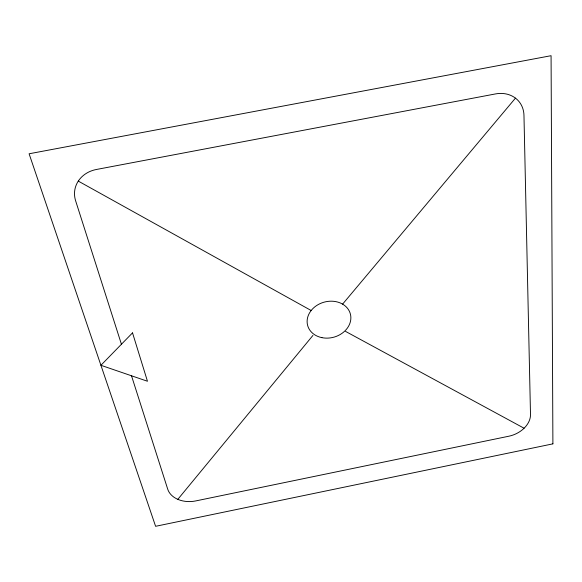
<?xml version="1.0" encoding="UTF-8"?>
<svg xmlns="http://www.w3.org/2000/svg" width="582" height="582" viewBox="0 0 582 582"><rect width="100%" height="100%" fill="white"/><g stroke="black" fill="none" stroke-linecap="round" stroke-linejoin="round"><path stroke-width="0.87" d="M177.823 499.341L312.934 335.421M342.594 304.139L515.463 98.132M345.548 331.398L524.091 428.236M78.272 181.097L310.992 310.41M121.434 344.253L75.638 200.848A29.704 25.935 10.9 0 1 96.488 169.464L495.486 93.928A29.238 24.851 -40.1 0 1 523.967 115.374L530.5 414.522A23.171 16.827 -22.8 0 1 508.879 436.209L195.719 500.927A23.629 17.307 -5.7 0 1 167.718 489.178L131.503 375.783M132.529 332.868L100.919 365.292L147.464 381.254L132.529 332.868M552.9 443.855L155.598 526.303L29.1 153.779L551.074 55.697L552.9 443.855M321.919 337.655A22.123 18.173 -15.2 0 0 350.459 314.309A22.123 18.173 -15.2 0 0 314.6 307.034A22.123 18.173 -15.2 0 0 321.919 337.655"/></g></svg>
